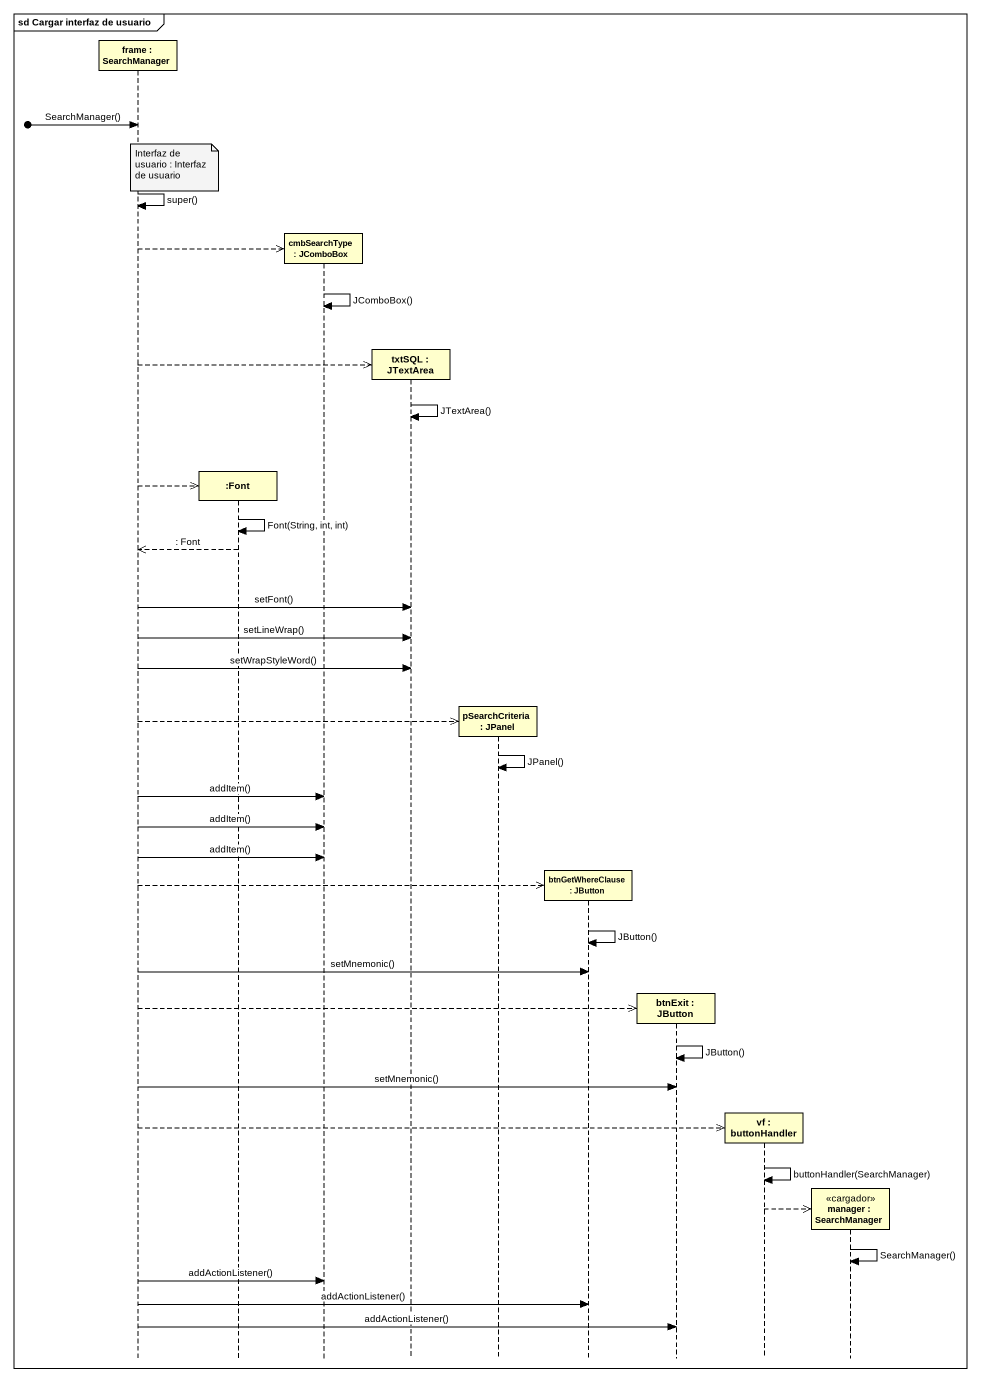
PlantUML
@startuml
mainframe sd Cargar interfaz de usuario
hide footbox
participant "frame : SearchManager" as frame_
participant ":Font" as Font
participant "cmbSearchType : JComboBox" as cmbSearchType
participant "txtSQL : JTextArea" as txtSQL
participant "pSearchCriteria : JPanel" as pSearchCriteria
participant "btnGetWhereClause : JButton" as btnGetWhereClause
participant "btnExit : JButton" as btnExit
participant "vf : buttonHandler" as vf
participant "manager : SearchManager" as manager <<cargador>>

[o-> frame_ : SearchManager()
note over frame_ : Interfaz de usuario : Interfaz de usuario
frame_ -> frame_ : super()
frame_ -->> cmbSearchType **
cmbSearchType -> cmbSearchType : JComboBox()
frame_ -->> txtSQL **
txtSQL -> txtSQL : JTextArea()
frame_ -->> Font **
Font -> Font : Font(String, int, int)
Font -->> frame_ : : Font
frame_ -> txtSQL : setFont()
frame_ -> txtSQL : setLineWrap()
frame_ -> txtSQL : setWrapStyleWord()
frame_ -->> pSearchCriteria **
pSearchCriteria -> pSearchCriteria : JPanel()
frame_ -> cmbSearchType : addItem()
frame_ -> cmbSearchType : addItem()
frame_ -> cmbSearchType : addItem()
frame_ -->> btnGetWhereClause **
btnGetWhereClause -> btnGetWhereClause : JButton()
frame_ -> btnGetWhereClause : setMnemonic()
frame_ -->> btnExit **
btnExit -> btnExit : JButton()
frame_ -> btnExit : setMnemonic()
frame_ -->> vf **
vf -> vf : buttonHandler(SearchManager)
vf -->> manager **
manager -> manager : SearchManager()
frame_ -> cmbSearchType : addActionListener()
frame_ -> btnGetWhereClause : addActionListener()
frame_ -> btnExit : addActionListener()
@enduml
